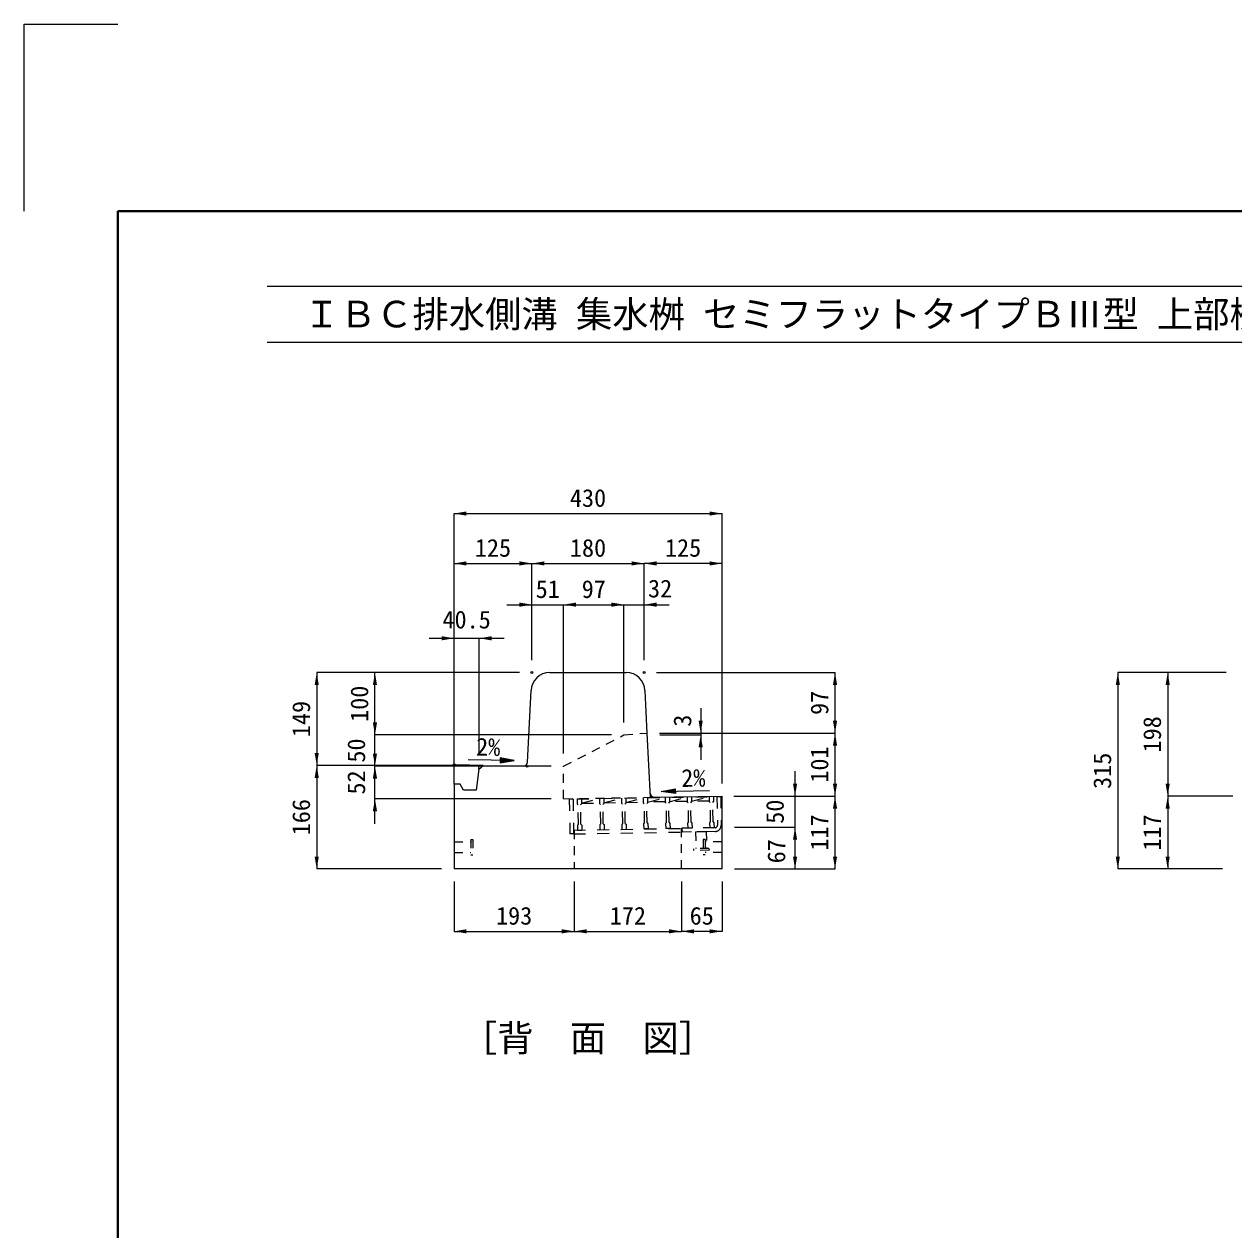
# Model space of a CAD drawing. Units: millimetres at full size. Extents: x 5964 to 125098, y -10801 to 28073.
# Drawn here: x 97771 to 99711, y -4217 to -2283 of the extents above; entities that cross this region are included whole.
import ezdxf
from ezdxf.enums import TextEntityAlignment as Align

# ---------------------------------------------------------------- set-up
doc = ezdxf.new("R2010")
doc.units = ezdxf.units.MM
doc.header["$LTSCALE"] = 19
doc.linetypes.add('USER1', pattern=[1.35, 0.75, -0.6])
doc.linetypes.add('USER3', pattern=[2, 1, -1])
for name, color, linetype, lineweight in [('0_2', 7, 'Continuous', 20), ('Defpoints_3', 7, 'Continuous', 13), ('インサート', 3, 'USER1', 9), ('グレーチング', 7, 'USER1', 5), ('作業エリア', 11, 'Continuous', 13), ('図枠', 7, 'Continuous', 5), ('寸法引出', 7, 'Continuous', 9), ('寸法線', 7, 'Continuous', 9), ('本体', 2, 'Continuous', 9), ('補助線', 8, 'Continuous', 13)]:
    doc.layers.add(name, color=color, linetype=linetype, lineweight=lineweight)
doc.styles.add('ＭＳ ゴシック', font='')
doc.styles.get('ＭＳ ゴシック').set_extended_font_data('MS Gothic')

# ---------------------------------------------------------------- blocks, each defined once
blk = doc.blocks.new('filled_arrow')
at = {"color": 0, "linetype": 'Continuous', "lineweight": -2}
blk.add_solid([(7.5, 1.25), (0, 0), (7.5, -1.25)], dxfattribs=at)

msp = doc.modelspace()

# ---------------------------------------------------------------- hatches: boundary and pattern name
at = {"layer": '寸法引出'}
for points in [[(98534.39, -3460.3), (98534.26, -3467.8), (98556.83, -3464.44)], [(98815.22, -3509.83), (98815.35, -3517.33), (98792.79, -3513.97)]]:
    msp.add_hatch(color=256, dxfattribs=at).paths.add_polyline_path(points)

# ---------------------------------------------------------------- linework, layer by layer
at = {"layer": 'Defpoints_3'}
for p, q in [((97770.55, -2283.34), (97920.55, -2283.34)), ((97770.55, -2583.34), (97770.55, -2283.34))]:
    msp.add_line(p, q, dxfattribs=at)
at = {"layer": 'インサート'}
for p, q in [((98864.83, -3578.42), (98847.83, -3578.72)), ((98847.83, -3578.72), (98848.3, -3605.71)), ((98864.83, -3578.42), (98865.3, -3605.42)), ((98460.21, -3594.83), (98487.21, -3594.83)), ((98487.21, -3590.83), (98487.21, -3615.83)), ((98487.21, -3590.83), (98490.21, -3590.83)), ((98490.21, -3590.83), (98490.21, -3615.83)), ((98869.3, -3605.35), (98844.3, -3605.78)), ((98844.3, -3605.78), (98844.35, -3608.78)), ((98869.35, -3608.35), (98844.35, -3608.78)), ((98863.21, -3590.83), (98860.21, -3590.83)), ((98863.21, -3590.83), (98860.21, -3590.83)), ((98860.21, -3590.83), (98860.21, -3615.83)), ((98863.21, -3590.83), (98863.21, -3615.83)), ((98890.21, -3594.83), (98863.21, -3594.83)), ((98869.3, -3605.35), (98869.35, -3608.35)), ((98460.21, -3611.83), (98487.21, -3611.83)), ((98487.21, -3615.83), (98490.21, -3615.83)), ((98863.21, -3615.83), (98860.21, -3615.83)), ((98890.21, -3611.83), (98863.21, -3611.83))]:
    msp.add_line(p, q, dxfattribs=at)
at = {"layer": 'グレーチング', "linetype": 'USER3'}
for p, q in [((98651.14, -3526.11), (98645.14, -3526.21)), ((98645.14, -3526.21), (98646.11, -3582.2)), ((98651.14, -3526.11), (98652.11, -3582.1)), ((98657.64, -3525.99), (98876.61, -3522.19)), ((98657.64, -3525.99), (98657.78, -3533.99)), ((98664.64, -3525.87), (98664.78, -3533.87)), ((98664.76, -3532.87), (98693.43, -3525.37)), ((98693.43, -3525.37), (98693.57, -3533.37)), ((98700.43, -3525.25), (98700.57, -3533.25)), ((98700.55, -3532.25), (98728.73, -3524.76)), ((98700.55, -3532.25), (98728.85, -3531.76)), ((98728.73, -3524.76), (98728.87, -3532.76)), ((98735.73, -3524.64), (98735.87, -3532.64)), ((98735.85, -3531.64), (98764.02, -3524.15)), ((98735.85, -3531.64), (98764.14, -3531.14)), ((98763.72, -3524.15), (98763.86, -3532.15)), ((98765.39, -3533.62), (98763.86, -3532.15)), ((98769.39, -3533.55), (98770.86, -3532.03)), ((98770.72, -3524.03), (98770.86, -3532.03)), ((98770.84, -3531.03), (98799.02, -3523.54)), ((98799.14, -3530.54), (98770.84, -3531.03)), ((98799.02, -3523.54), (98799.16, -3531.54)), ((98800.68, -3533.01), (98799.16, -3531.54)), ((98804.68, -3532.94), (98806.16, -3531.41)), ((98806.02, -3523.42), (98806.16, -3531.41)), ((98806.14, -3530.41), (98834.31, -3522.92)), ((98834.43, -3529.92), (98806.14, -3530.41)), ((98834.31, -3522.92), (98834.45, -3530.92)), ((98835.98, -3532.4), (98834.45, -3530.92)), ((98839.98, -3532.33), (98841.45, -3530.8)), ((98841.31, -3522.8), (98841.45, -3530.8)), ((98841.43, -3529.8), (98869.61, -3522.31)), ((98869.73, -3529.31), (98841.43, -3529.8)), ((98869.61, -3522.31), (98869.75, -3530.31)), ((98871.27, -3531.78), (98869.75, -3530.31)), ((98871.81, -3562.78), (98871.27, -3531.78)), ((98875.27, -3531.71), (98876.74, -3530.19)), ((98875.81, -3562.71), (98875.27, -3531.71)), ((98876.61, -3522.19), (98876.74, -3530.19)), ((98882.11, -3522.09), (98888.1, -3521.99)), ((98882.11, -3522.09), (98882.9, -3568.09)), ((98888.1, -3521.99), (98888.9, -3567.98)), ((98888.1, -3521.99), (98888.9, -3567.98)), ((98659.3, -3535.47), (98657.78, -3533.99)), ((98659.84, -3566.46), (98659.3, -3535.47)), ((98663.3, -3535.4), (98664.78, -3533.87)), ((98663.84, -3566.39), (98663.3, -3535.4)), ((98664.76, -3532.87), (98693.55, -3532.37)), ((98695.1, -3534.84), (98693.57, -3533.37)), ((98695.64, -3565.84), (98695.1, -3534.84)), ((98699.1, -3534.78), (98700.57, -3533.25)), ((98699.64, -3565.77), (98699.1, -3534.78)), ((98730.39, -3534.23), (98728.87, -3532.76)), ((98730.93, -3565.23), (98730.39, -3534.23)), ((98734.39, -3534.16), (98735.87, -3532.64)), ((98734.93, -3565.16), (98734.39, -3534.16)), ((98765.93, -3564.62), (98765.39, -3533.62)), ((98769.93, -3564.55), (98769.39, -3533.55)), ((98801.22, -3564.01), (98800.68, -3533.01)), ((98805.22, -3563.94), (98804.68, -3532.94)), ((98836.52, -3563.39), (98835.98, -3532.4)), ((98840.52, -3563.32), (98839.98, -3532.33)), ((98659.84, -3566.46), (98658.37, -3567.99)), ((98658.37, -3567.99), (98658.51, -3575.99)), ((98663.84, -3566.39), (98665.37, -3567.87)), ((98665.37, -3567.87), (98665.51, -3575.86)), ((98695.64, -3565.84), (98694.16, -3567.37)), ((98694.16, -3567.37), (98694.3, -3575.36)), ((98699.64, -3565.77), (98701.16, -3567.24)), ((98701.16, -3567.24), (98701.3, -3575.24)), ((98730.93, -3565.23), (98729.46, -3566.75)), ((98729.46, -3566.75), (98729.6, -3574.75)), ((98734.93, -3565.16), (98736.46, -3566.63)), ((98736.46, -3566.63), (98736.6, -3574.63)), ((98765.93, -3564.62), (98764.45, -3566.14)), ((98764.45, -3566.14), (98764.59, -3574.14)), ((98769.93, -3564.55), (98771.45, -3566.02)), ((98771.45, -3566.02), (98771.59, -3574.02)), ((98801.22, -3564.01), (98799.75, -3565.53)), ((98799.75, -3565.53), (98799.89, -3573.53)), ((98805.22, -3563.94), (98806.75, -3565.41)), ((98806.75, -3565.41), (98806.89, -3573.41)), ((98836.52, -3563.39), (98835.04, -3564.92)), ((98835.04, -3564.92), (98835.18, -3572.92)), ((98840.52, -3563.32), (98842.04, -3564.8)), ((98842.04, -3564.8), (98842.18, -3572.8)), ((98871.81, -3562.78), (98870.34, -3564.3)), ((98870.34, -3564.3), (98870.48, -3572.3)), ((98875.81, -3562.71), (98877.34, -3564.18)), ((98877.34, -3564.18), (98877.47, -3572.18)), ((98652.11, -3582.1), (98646.11, -3582.2)), ((98652.01, -3576.1), (98825.98, -3573.08)), ((98652.11, -3582.1), (98826.09, -3579.08)), ((98658.51, -3575.99), (98665.51, -3575.86)), ((98694.3, -3575.36), (98701.3, -3575.24)), ((98729.6, -3574.75), (98736.6, -3574.63)), ((98771.59, -3574.02), (98764.59, -3574.14)), ((98806.89, -3573.41), (98799.89, -3573.53)), ((98878.97, -3572.16), (98825.98, -3573.08)), ((98825.98, -3573.08), (98826.09, -3579.08)), ((98879.08, -3578.15), (98826.09, -3579.08)), ((98842.18, -3572.8), (98835.18, -3572.92)), ((98877.47, -3572.18), (98870.48, -3572.3))]:
    msp.add_line(p, q, dxfattribs=at)
for radius, start, end in [(4, 270.99562, 0.99536), (10, 270.99553, 0.99532)]:
    msp.add_arc((98878.9, -3568.16), radius, start, end, dxfattribs=at)
at = {"layer": '作業エリア', "lineweight": 20}
msp.add_line((98499.97, -3478.09), (98500.71, -3472.14), dxfattribs=at)
at = {"layer": '図枠', "lineweight": 40}
for p, q in [((97920.55, -5283.34), (97920.55, -2583.34)), ((97920.55, -2583.34), (102075.55, -2583.34))]:
    msp.add_line(p, q, dxfattribs=at)
at = {"layer": '図枠', "lineweight": 13}
for p, q in [((98160.55, -2703.34), (101835.55, -2703.34)), ((98160.55, -2793.34), (101835.55, -2793.34))]:
    msp.add_line(p, q, dxfattribs=at)
at = {"layer": '寸法引出'}
for p, q in [((98556.83, -3464.44), (98482.81, -3463.16)), ((98792.79, -3513.97), (98870.35, -3512.62))]:
    msp.add_line(p, q, dxfattribs=at)
at = {"layer": '寸法引出', "lineweight": 13}
for points in [[(98534.39, -3460.3), (98534.26, -3467.8), (98556.83, -3464.44)], [(98815.22, -3509.83), (98815.35, -3517.33), (98792.79, -3513.97)]]:
    msp.add_lwpolyline(points, close=True, dxfattribs=at)
at = {"layer": '寸法線'}
for p, q in [((98460.21, -3068.27), (98890.21, -3068.27)), ((98460.21, -3451.33), (98460.21, -3068.27)), ((98890.21, -3501.33), (98890.21, -3068.27)), ((98460.21, -3148.27), (98585.21, -3148.27)), ((98460.21, -3451.33), (98460.21, -3148.27)), ((98585.21, -3148.27), (98765.21, -3148.27)), ((98585.21, -3303.33), (98585.21, -3148.27)), ((98585.21, -3303.33), (98585.21, -3148.27)), ((98765.21, -3303.33), (98765.21, -3148.27)), ((98890.21, -3148.27), (98765.21, -3148.27)), ((98765.21, -3303.33), (98765.21, -3148.27)), ((98890.21, -3501.33), (98890.21, -3148.27)), ((98545.21, -3214.39), (98676.02, -3214.39)), ((98585.21, -3303.33), (98585.21, -3214.39)), ((98636.02, -3453.33), (98636.02, -3214.39)), ((98636.02, -3214.39), (98732.91, -3214.39)), ((98636.02, -3453.33), (98636.02, -3214.39)), ((98692.91, -3214.39), (98805.21, -3214.39)), ((98732.91, -3403.33), (98732.91, -3214.39)), ((98732.91, -3403.33), (98732.91, -3214.39)), ((98765.21, -3303.33), (98765.21, -3214.39)), ((98420.21, -3268.32), (98540.71, -3268.32)), ((98460.21, -3482.14), (98460.21, -3268.32)), ((98500.71, -3452.14), (98500.71, -3268.32)), ((98239.9, -3323.33), (98239.9, -3472.14)), ((98565.21, -3323.33), (98239.9, -3323.33)), ((98333.34, -3423.33), (98333.34, -3323.33)), ((98565.21, -3323.33), (98333.34, -3323.33)), ((98785.21, -3323.33), (99071.54, -3323.33)), ((99071.54, -3420.33), (99071.54, -3323.33)), ((99525.3, -3323.33), (99525.3, -3638.33)), ((99699.01, -3323.33), (99525.3, -3323.33)), ((99605.3, -3323.33), (99605.3, -3521.35)), ((99699.01, -3323.33), (99605.3, -3323.33)), ((98333.34, -3513.33), (98333.34, -3383.33)), ((98856, -3380.33), (98856, -3463.33)), ((98712.91, -3423.33), (98333.34, -3423.33)), ((98712.91, -3423.33), (98333.34, -3423.33)), ((98333.34, -3565.75), (98333.34, -3433.33)), ((98790.06, -3420.33), (98856, -3420.33)), ((98790.06, -3420.33), (99071.54, -3420.33)), ((98790.06, -3420.33), (99071.54, -3420.33)), ((98790.21, -3423.33), (98856, -3423.33)), ((99071.54, -3521.35), (99071.54, -3420.33)), ((98480.71, -3472.14), (98239.9, -3472.14)), ((98239.9, -3472.14), (98239.9, -3638.33)), ((98480.71, -3472.14), (98239.9, -3472.14)), ((98616.02, -3473.33), (98333.34, -3473.33)), ((98616.02, -3473.33), (98333.34, -3473.33)), ((99007.41, -3611.44), (99007.41, -3481.35)), ((98616.02, -3525.75), (98333.34, -3525.75)), ((98909.13, -3521.35), (99007.41, -3521.35)), ((98909.13, -3521.35), (99071.54, -3521.35)), ((98909.13, -3521.35), (99071.54, -3521.35)), ((99071.54, -3638.33), (99071.54, -3521.35)), ((99709.77, -3521.35), (99605.3, -3521.35)), ((99605.3, -3521.35), (99605.3, -3638.33)), ((99709.77, -3521.35), (99605.3, -3521.35)), ((98910.01, -3571.44), (99007.41, -3571.44)), ((98910.01, -3571.44), (99007.41, -3571.44)), ((99007.41, -3638.33), (99007.41, -3571.44)), ((98440.21, -3638.33), (98239.9, -3638.33)), ((98910.21, -3638.33), (99007.41, -3638.33)), ((98910.21, -3638.33), (99071.54, -3638.33)), ((99693, -3638.33), (99525.3, -3638.33)), ((99693.01, -3638.33), (99605.3, -3638.33)), ((98460.21, -3658.33), (98460.21, -3738.33)), ((98653.14, -3658.33), (98653.14, -3738.33)), ((98653.14, -3658.33), (98653.14, -3738.33)), ((98825.21, -3658.33), (98825.21, -3738.33)), ((98825.21, -3658.33), (98825.21, -3738.33)), ((98890.21, -3658.33), (98890.21, -3738.33)), ((98460.21, -3738.33), (98653.14, -3738.33)), ((98653.14, -3738.33), (98825.21, -3738.33)), ((98890.21, -3738.33), (98825.21, -3738.33))]:
    msp.add_line(p, q, dxfattribs=at)
at = {"layer": '本体', "lineweight": 20}
for p, q in [((98613.75, -3323.33), (98736.67, -3323.33)), ((98578.03, -3466.89), (98583.79, -3351.83)), ((98770.06, -3420.33), (98766.64, -3351.83)), ((98775.21, -3523.33), (98770.06, -3420.33)), ((98499.97, -3478.09), (98506.71, -3472.26)), ((98506.71, -3472.26), (98570.9, -3473.54)), ((98499.97, -3478.09), (98495.71, -3512.14)), ((98460.21, -3502.14), (98460.21, -3638.33)), ((98470.21, -3502.14), (98460.21, -3502.14)), ((98475.21, -3512.14), (98470.21, -3502.14)), ((98495.71, -3512.14), (98475.21, -3512.14)), ((98775.21, -3523.33), (98890.21, -3521.33)), ((98890.21, -3638.33), (98890.21, -3521.33)), ((98890.21, -3638.33), (98460.21, -3638.33))]:
    msp.add_line(p, q, dxfattribs=at)
at = {"layer": '本体', "linetype": 'USER1'}
for p, q in [((98636.02, -3473.33), (98732.91, -3423.33)), ((98732.91, -3423.33), (98770.06, -3420.33)), ((98636.02, -3525.75), (98636.02, -3473.33)), ((98636.02, -3525.75), (98781.99, -3523.21)), ((98653.14, -3576.08), (98653.14, -3638.33)), ((98825.21, -3638.33), (98825.21, -3573.09))]:
    msp.add_line(p, q, dxfattribs=at)
at = {"layer": '本体', "lineweight": 20}
for centre, radius, start, end in [((98613.75, -3353.33), 30, 90, 177.13799), ((98736.67, -3353.33), 30, 2.8622, 90), ((98571.04, -3466.55), 7, 268.85424, 357.13799), ((98781.87, -3516.21), 7, 182.86321, 270.99523)]:
    msp.add_arc(centre, radius, start, end, dxfattribs=at)
at = {"layer": '補助線', "lineweight": 20}
for p, q in [((98506.71, -3472.26), (98463.27, -3471.39)), ((98460.21, -3502.14), (98460.21, -3474.39))]:
    msp.add_line(p, q, dxfattribs=at)
at = {"layer": '補助線'}
msp.add_line((98847.83, -3578.72), (98864.83, -3578.42), dxfattribs=at)
at = {"layer": '補助線', "lineweight": 9}
for centre in [(98585.21, -3323.33), (98765.21, -3323.33), (98460.21, -3471.33), (98577.69, -3473.68)]:
    msp.add_circle(centre, 1.5, dxfattribs=at)
at = {"layer": '補助線', "lineweight": 20}
msp.add_arc((98463.21, -3474.39), 3, 88.85424, 180, dxfattribs=at)

# ---------------------------------------------------------------- block references
at = {"layer": '寸法線', "xscale": 2.67, "yscale": 2.67}
for p in [(98460.21, -3068.27), (98460.21, -3148.27), (98585.21, -3148.27), (98765.21, -3148.27), (98636.02, -3214.39), (98636.02, -3214.39), (98765.21, -3214.39), (98500.71, -3268.32), (98460.21, -3738.33), (98653.14, -3738.33), (98825.21, -3738.33)]:
    msp.add_blockref('filled_arrow', p, dxfattribs=at)
for p, rotation in [((98890.21, -3068.27), 180), ((98585.21, -3148.27), 180), ((98765.21, -3148.27), 180), ((98890.21, -3148.27), 180), ((98585.21, -3214.39), 180), ((98732.91, -3214.39), 180), ((98732.91, -3214.39), 180), ((98460.21, -3268.32), 180), ((98239.9, -3323.33), 270), ((98333.34, -3323.33), 270), ((99071.54, -3323.33), 270), ((99525.3, -3323.33), 270), ((99605.3, -3323.33), 270), ((98333.34, -3423.33), 90), ((98333.34, -3423.33), 90), ((98856, -3420.33), 90), ((99071.54, -3420.33), 90), ((98856, -3423.33), 270), ((99071.54, -3420.33), 270), ((98239.9, -3472.14), 90), ((98333.34, -3473.33), 90), ((98239.9, -3472.14), 270), ((98333.34, -3473.33), 270), ((99007.41, -3521.35), 90), ((99071.54, -3521.35), 90), ((99605.3, -3521.35), 90), ((98333.34, -3525.75), 270), ((99071.54, -3521.35), 270), ((99605.3, -3521.35), 270), ((99007.41, -3571.44), 270), ((99007.41, -3571.44), 270), ((98239.9, -3638.33), 90), ((99007.41, -3638.33), 90), ((99071.54, -3638.33), 90), ((99525.3, -3638.33), 90), ((99605.3, -3638.33), 90), ((98653.14, -3738.33), 180), ((98825.21, -3738.33), 180), ((98890.21, -3738.33), 180)]:
    msp.add_blockref('filled_arrow', p, dxfattribs=dict(at, rotation=rotation))

# ---------------------------------------------------------------- texts
at = {"layer": '0_2', "style": 'ＭＳ ゴシック'}
for rotation, p in [(359, (98515.07, -3442.43)), (1, (98844.19, -3492.17))]:
    msp.add_text('2%', height=28.48, rotation=rotation, dxfattribs=at).set_placement(p, align=Align.MIDDLE_CENTER)
msp.add_text('［背  面\u3000図］', height=42.72, dxfattribs=at).set_placement((98675.21, -3888.33), align=Align.TOP_CENTER)
at = {"layer": '図枠', "style": 'ＭＳ ゴシック'}
msp.add_text('\u3000ＩＢＣ排水側溝 集水桝 セミフラットタイプＢⅢ型 上部桝(防草タイプ)\u3000３００型', height=42.72, dxfattribs=at).set_placement((98160.55, -2748.34), align=Align.MIDDLE_LEFT)
at = {"layer": '寸法線', "style": 'ＭＳ ゴシック'}
for s, p in [('430', (98675.21, -3043.27)), ('125', (98522.71, -3123.27)), ('180', (98675.21, -3123.27)), ('125', (98827.71, -3123.27)), ('51', (98610.62, -3189.39)), ('97', (98684.47, -3189.39)), ('32', (98790.86, -3188.5)), ('40.5', (98480.46, -3238.32)), ('193', (98556.68, -3713.33)), ('172', (98739.18, -3713.33)), ('65', (98857.71, -3713.33))]:
    msp.add_text(s, height=28.48, dxfattribs=at).set_placement(p, align=Align.MIDDLE_CENTER)
for s, p in [('100', (98308.34, -3373.33)), ('97', (99046.54, -3371.83)), ('149', (98214.9, -3397.73)), ('3', (98826.61, -3400.45)), ('198', (99580.3, -3422.34)), ('50', (98303.34, -3448.33)), ('101', (99046.54, -3470.84)), ('315', (99500.3, -3480.83)), ('52', (98303.34, -3499.54)), ('166', (98214.9, -3555.23)), ('50', (98975.06, -3546.4)), ('117', (99046.54, -3579.84)), ('117', (99580.3, -3579.84)), ('67', (98977.4, -3609.89))]:
    msp.add_text(s, height=28.48, rotation=90, dxfattribs=at).set_placement(p, align=Align.MIDDLE_CENTER)

doc.saveas('drawing.dxf')
